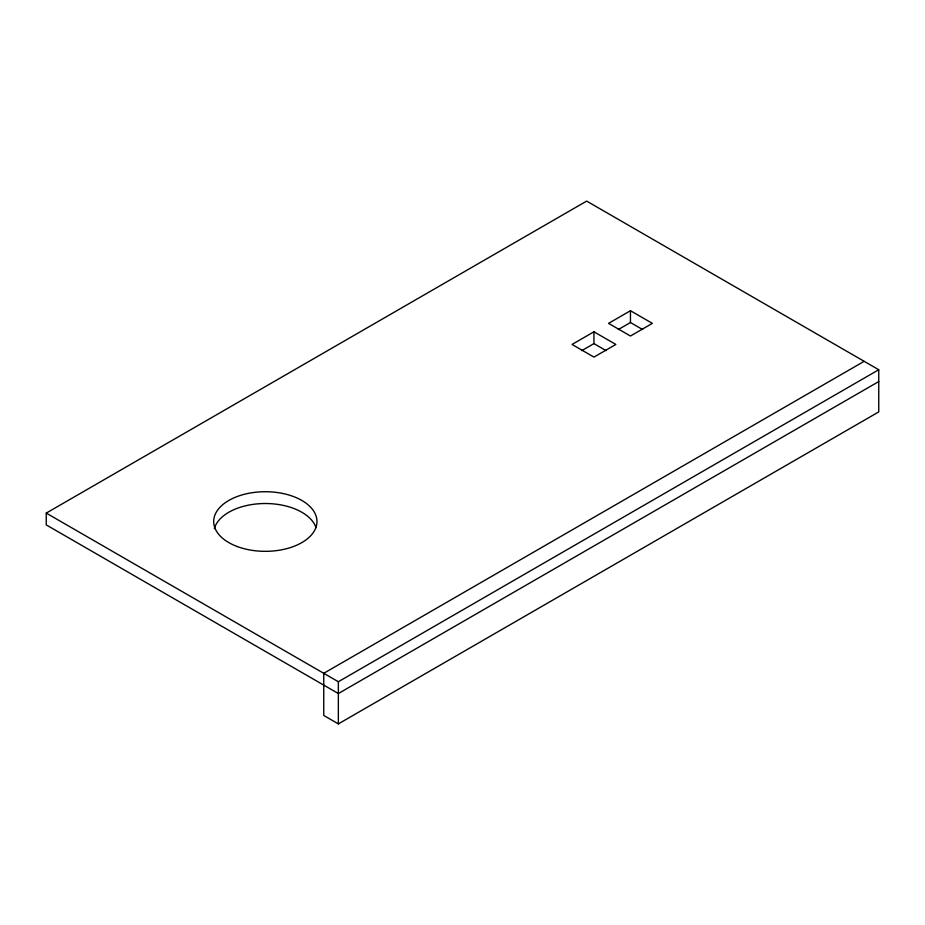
<?xml version="1.0" encoding="UTF-8"?>
<svg xmlns="http://www.w3.org/2000/svg" width="925" height="925" viewBox="0 0 925 925"><rect width="100%" height="100%" fill="white"/><g stroke="black" fill="none" stroke-linecap="round" stroke-linejoin="round"><path stroke-width="1.39" d="M878.75 381.551L338.353 693.542L46.25 524.903L46.25 513.097L586.647 201.095L878.75 369.746L878.75 411.903L338.353 723.905L323.75 715.464L323.75 673.308L864.147 361.317M593.942 331.797L572.043 344.447L593.942 357.096L615.853 344.447L593.942 331.797L593.942 343.603L606.118 350.633M630.457 310.719L608.558 323.368L630.457 336.018L652.368 323.368L630.457 310.719L630.457 322.524L618.293 329.554M581.779 350.633L593.942 343.603M46.25 513.097L338.353 681.737L878.75 369.746M630.457 322.524L642.632 329.554M338.353 681.737L338.353 723.905M214.323 528.672A51.638 29.808 0 0 1 264.423 503.524A51.638 29.808 0 0 1 316.015 527.643M237.205 546.525A51.638 29.808 0 0 0 316.893 523.087A51.638 29.808 0 0 0 241.887 494.967A51.638 29.808 0 0 0 237.205 546.525"/></g></svg>
